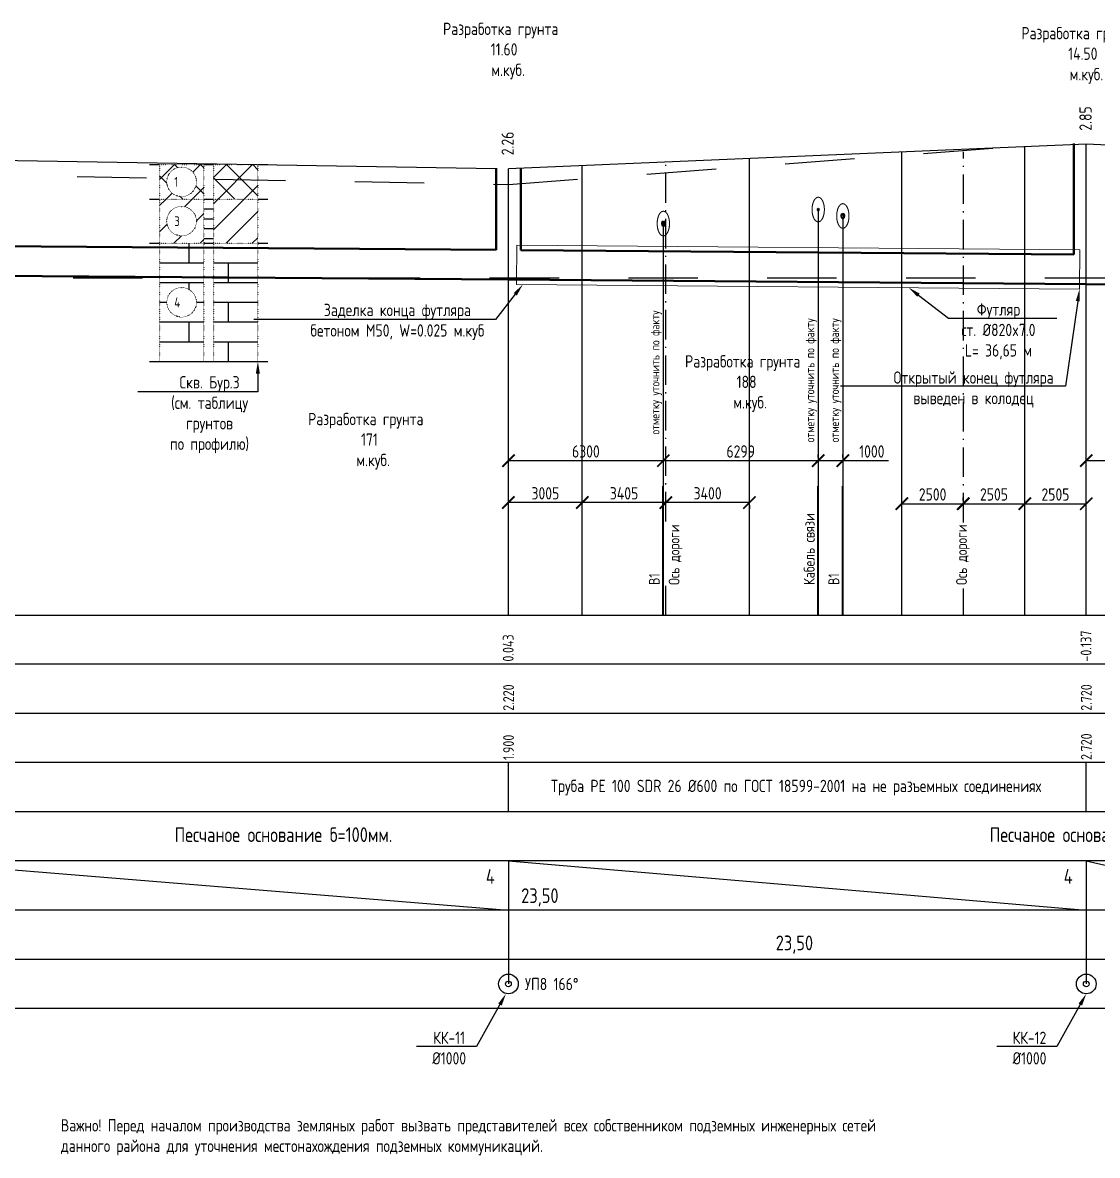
# Model space of a CAD drawing. Header units: millimetres. Extents: x 20530103 to 31271019, y 32092698 to 33532929.
# Drawn here: x 26216508 to 26238360, y 33120141 to 33143167 of the extents above; entities that cross this region are included whole.
import ezdxf
from ezdxf import colors
from ezdxf.entities.mleader import LeaderData, LeaderLine
from ezdxf.math import Vec2, Vec3

# ---------------------------------------------------------------- set-up
doc = ezdxf.new("R2010")
doc.units = ezdxf.units.MM
for name, pattern in [('ACAD_ISO10W100', [18.5, 12, -3, 0.5, -3]), ('L1', [1, 0, 1]), ('L2', [1, 0, 1]), ('L3', [1, 0, 1]), ('Штриховая', [2822.222233, 1411.111116, -1411.111116])]:
    doc.linetypes.add(name, pattern=pattern)
for name, color, linetype in [('Выноски', 7, 'Continuous'), ('Разработка грунта', 8, 'Continuous'), ('Рамка и штамп', 7, 'Continuous')]:
    doc.layers.add(name, color=color, linetype=linetype)
doc.layers.add('К1', color=30, linetype='Continuous', lineweight=40)
doc.layers.add('Труба профиль', color=7, linetype='Continuous', lineweight=50)
doc.styles.add('GOST 2.304', font='GOST.TTF')
doc.styles.get("Standard").update_dxf_attribs({"font": 'arial.ttf'})
doc.dimstyles.new('ISO-25', dxfattribs={"dimtxt": 2.5, "dimasz": 2.5, "dimexe": 1.25, "dimexo": 0.625, "dimtad": 1, "dimtxsty": 'Standard', "dimcen": 2.5, "dimadec": 0, "dimazin": 0, "dimtfac": 1, "dimtmove": 0, "dimatfit": 3, "dimfxl": 1, "dimarcsym": 0})

# ---------------------------------------------------------------- blocks, each defined once
blk = doc.blocks.new('_ArchTick')
at = {"color": 0, "linetype": 'ByBlock', "const_width": 0.15}
blk.add_lwpolyline([(-0.5, -0.5), (0.5, 0.5)], dxfattribs=at)
blk = doc.blocks.new('*D78')
at = {"color": 0, "lineweight": -2, "transparency": 16777216}
for p, q in [((26226385, 33134325), (26226385, 33134388)), ((26229535, 33134325), (26229535, 33134388)), ((26226385, 33134263), (26229535, 33134263))]:
    blk.add_line(p, q, dxfattribs=at)
at = {"color": 0, "lineweight": -2, "transparency": 16777216, "xscale": 250, "yscale": 250, "zscale": 250, "rotation": 180}
blk.add_blockref('_ArchTick', (26226385, 33134263), dxfattribs=at)
at = {"color": 0, "lineweight": -2, "transparency": 16777216, "xscale": 250, "yscale": 250, "zscale": 250}
blk.add_blockref('_ArchTick', (26229535, 33134263), dxfattribs=at)
at = {"color": 0, "transparency": 16777216, "insert": (26227960, 33134450), "char_height": 250, "attachment_point": 5, "style": 'GOST 2.304'}
blk.add_mtext('6300', dxfattribs=at)
blk = doc.blocks.new('*D79')
at = {"color": 0, "lineweight": -2, "transparency": 16777216}
for p, q in [((26229535, 33134325), (26229535, 33134388)), ((26232684, 33134325), (26232684, 33134388)), ((26229535, 33134263), (26232684, 33134263))]:
    blk.add_line(p, q, dxfattribs=at)
at = {"color": 0, "lineweight": -2, "transparency": 16777216, "xscale": 250, "yscale": 250, "zscale": 250, "rotation": 180}
blk.add_blockref('_ArchTick', (26229535, 33134263), dxfattribs=at)
at = {"color": 0, "lineweight": -2, "transparency": 16777216, "xscale": 250, "yscale": 250, "zscale": 250}
blk.add_blockref('_ArchTick', (26232684, 33134263), dxfattribs=at)
at = {"color": 0, "transparency": 16777216, "insert": (26231109, 33134450), "char_height": 250, "attachment_point": 5, "style": 'GOST 2.304'}
blk.add_mtext('6299', dxfattribs=at)
blk = doc.blocks.new('*D80')
at = {"color": 0, "lineweight": -2, "transparency": 16777216}
for p, q in [((26232684, 33134325), (26232684, 33134388)), ((26233184, 33134325), (26233184, 33134388)), ((26232684, 33134263), (26233184, 33134263)), ((26233184, 33134263), (26234113, 33134263))]:
    blk.add_line(p, q, dxfattribs=at)
at = {"color": 0, "lineweight": -2, "transparency": 16777216, "xscale": 250, "yscale": 250, "zscale": 250, "rotation": 180}
blk.add_blockref('_ArchTick', (26232684, 33134263), dxfattribs=at)
at = {"color": 0, "lineweight": -2, "transparency": 16777216, "xscale": 250, "yscale": 250, "zscale": 250}
blk.add_blockref('_ArchTick', (26233184, 33134263), dxfattribs=at)
at = {"color": 0, "transparency": 16777216, "insert": (26233774, 33134450), "char_height": 250, "attachment_point": 5, "style": 'GOST 2.304'}
blk.add_mtext('1000', dxfattribs=at)
blk = doc.blocks.new('*D81')
at = {"color": 0, "lineweight": -2, "transparency": 16777216}
for p, q in [((26238135, 33134325), (26238135, 33134388)), ((26240582, 33134325), (26240582, 33134388)), ((26238135, 33134263), (26240582, 33134263))]:
    blk.add_line(p, q, dxfattribs=at)
at = {"color": 0, "lineweight": -2, "transparency": 16777216, "xscale": 250, "yscale": 250, "zscale": 250, "rotation": 180}
blk.add_blockref('_ArchTick', (26238135, 33134263), dxfattribs=at)
at = {"color": 0, "lineweight": -2, "transparency": 16777216, "xscale": 250, "yscale": 250, "zscale": 250}
blk.add_blockref('_ArchTick', (26240582, 33134263), dxfattribs=at)
at = {"color": 0, "transparency": 16777216, "insert": (26239358, 33134450), "char_height": 250, "attachment_point": 5, "style": 'GOST 2.304'}
blk.add_mtext('4894', dxfattribs=at)
blk = doc.blocks.new('*D93')
at = {"color": 0, "lineweight": -2, "transparency": 16777216}
for p, q in [((26229585, 33133474), (26229585, 33133536)), ((26231285, 33133411), (26229585, 33133411)), ((26231285, 33133349), (26231285, 33133286))]:
    blk.add_line(p, q, dxfattribs=at)
at = {"color": 0, "lineweight": -2, "transparency": 16777216, "xscale": 250, "yscale": 250, "zscale": 250, "rotation": 180}
blk.add_blockref('_ArchTick', (26229585, 33133411), dxfattribs=at)
at = {"color": 0, "lineweight": -2, "transparency": 16777216, "xscale": 250, "yscale": 250, "zscale": 250}
blk.add_blockref('_ArchTick', (26231285, 33133411), dxfattribs=at)
at = {"color": 0, "transparency": 16777216, "insert": (26230435, 33133599), "char_height": 250, "attachment_point": 5, "style": 'GOST 2.304'}
blk.add_mtext('3400', dxfattribs=at)
blk = doc.blocks.new('*D94')
at = {"color": 0, "lineweight": -2, "transparency": 16777216}
for p, q in [((26227885, 33133474), (26227885, 33133536)), ((26229587, 33133411), (26227885, 33133411)), ((26229587, 33133474), (26229587, 33133536))]:
    blk.add_line(p, q, dxfattribs=at)
at = {"color": 0, "lineweight": -2, "transparency": 16777216, "xscale": 250, "yscale": 250, "zscale": 250, "rotation": 180}
blk.add_blockref('_ArchTick', (26227885, 33133411), dxfattribs=at)
at = {"color": 0, "lineweight": -2, "transparency": 16777216, "xscale": 250, "yscale": 250, "zscale": 250}
blk.add_blockref('_ArchTick', (26229587, 33133411), dxfattribs=at)
at = {"color": 0, "transparency": 16777216, "insert": (26228736, 33133599), "char_height": 250, "attachment_point": 5, "style": 'GOST 2.304'}
blk.add_mtext('3405', dxfattribs=at)
blk = doc.blocks.new('*D95')
at = {"color": 0, "lineweight": -2, "transparency": 16777216}
for p, q in [((26226385, 33133474), (26226385, 33133537)), ((26227887, 33133412), (26226385, 33133412)), ((26227887, 33133474), (26227887, 33133537))]:
    blk.add_line(p, q, dxfattribs=at)
at = {"color": 0, "lineweight": -2, "transparency": 16777216, "xscale": 250, "yscale": 250, "zscale": 250, "rotation": 180}
blk.add_blockref('_ArchTick', (26226385, 33133412), dxfattribs=at)
at = {"color": 0, "lineweight": -2, "transparency": 16777216, "xscale": 250, "yscale": 250, "zscale": 250}
blk.add_blockref('_ArchTick', (26227887, 33133412), dxfattribs=at)
at = {"color": 0, "transparency": 16777216, "insert": (26227136, 33133599), "char_height": 250, "attachment_point": 5, "style": 'GOST 2.304'}
blk.add_mtext('3005', dxfattribs=at)
blk = doc.blocks.new('*D96')
at = {"color": 0, "lineweight": -2, "transparency": 16777216}
for p, q in [((26234385, 33133451), (26234385, 33133513)), ((26234385, 33133388), (26235635, 33133388)), ((26235635, 33133451), (26235635, 33133513))]:
    blk.add_line(p, q, dxfattribs=at)
at = {"color": 0, "lineweight": -2, "transparency": 16777216, "xscale": 250, "yscale": 250, "zscale": 250, "rotation": 180}
blk.add_blockref('_ArchTick', (26234385, 33133388), dxfattribs=at)
at = {"color": 0, "lineweight": -2, "transparency": 16777216, "xscale": 250, "yscale": 250, "zscale": 250}
blk.add_blockref('_ArchTick', (26235635, 33133388), dxfattribs=at)
at = {"color": 0, "transparency": 16777216, "insert": (26235010, 33133576), "char_height": 250, "attachment_point": 5, "style": 'GOST 2.304'}
blk.add_mtext('2500', dxfattribs=at)
blk = doc.blocks.new('*D97')
at = {"color": 0, "lineweight": -2, "transparency": 16777216}
for p, q in [((26235632, 33133451), (26235632, 33133513)), ((26235632, 33133388), (26236885, 33133388)), ((26236885, 33133451), (26236885, 33133513))]:
    blk.add_line(p, q, dxfattribs=at)
at = {"color": 0, "lineweight": -2, "transparency": 16777216, "xscale": 250, "yscale": 250, "zscale": 250, "rotation": 180}
blk.add_blockref('_ArchTick', (26235632, 33133388), dxfattribs=at)
at = {"color": 0, "lineweight": -2, "transparency": 16777216, "xscale": 250, "yscale": 250, "zscale": 250}
blk.add_blockref('_ArchTick', (26236885, 33133388), dxfattribs=at)
at = {"color": 0, "transparency": 16777216, "insert": (26236258, 33133576), "char_height": 250, "attachment_point": 5, "style": 'GOST 2.304'}
blk.add_mtext('2505', dxfattribs=at)
blk = doc.blocks.new('*D98')
at = {"color": 0, "lineweight": -2, "transparency": 16777216}
for p, q in [((26236882, 33133450), (26236882, 33133513)), ((26236882, 33133388), (26238135, 33133388)), ((26238135, 33133450), (26238135, 33133513))]:
    blk.add_line(p, q, dxfattribs=at)
at = {"color": 0, "lineweight": -2, "transparency": 16777216, "xscale": 250, "yscale": 250, "zscale": 250, "rotation": 180}
blk.add_blockref('_ArchTick', (26236882, 33133388), dxfattribs=at)
at = {"color": 0, "lineweight": -2, "transparency": 16777216, "xscale": 250, "yscale": 250, "zscale": 250}
blk.add_blockref('_ArchTick', (26238135, 33133388), dxfattribs=at)
at = {"color": 0, "transparency": 16777216, "insert": (26237508, 33133575), "char_height": 250, "attachment_point": 5, "style": 'GOST 2.304'}
blk.add_mtext('2505', dxfattribs=at)

msp = doc.modelspace()

# ---------------------------------------------------------------- hatches: boundary and pattern name
at = {"linetype": 'Continuous'}
h = msp.add_hatch(dxfattribs=at)
h.set_pattern_fill('TEHNO', color=256, scale=3000, style=0)
h.set_pattern_definition([(45, (26214290.14, 33140281.27), (-265.165, 265.165), []), (135, (26214290.14, 33140281.27), (-265.165, -265.165), [])])
edge = h.paths.add_edge_path(flags=16)
edge.add_arc((26219740.1353, 33139931.2715), 300, 0, 360)
h.paths.add_polyline_path([(26220390.1353, 33139581.2715), (26221290.1353, 33139581.2715), (26221290.1353, 33140281.2715), (26220390.1353, 33140281.2715)])
h.paths.add_polyline_path([(26219290.1353, 33139581.2715), (26220190.1353, 33139581.2715), (26220190.1353, 33140281.2715), (26219290.1353, 33140281.2715)])
h = msp.add_hatch(dxfattribs=at)
h.set_pattern_fill('SUGL_D', color=256, scale=3000, style=0)
h.set_pattern_definition([(45, (26214290.14, 33140281.27), (-265.165, 265.165), [])])
edge = h.paths.add_edge_path(flags=16)
edge.add_arc((26219740.1353, 33139131.2715), 300, 0, 360)
h.paths.add_polyline_path([(26220390.1353, 33138681.2715), (26221290.1353, 33138681.2715), (26221290.1353, 33139581.2715), (26220390.1353, 33139581.2715)])
h.paths.add_polyline_path([(26219290.1353, 33138681.2715), (26220190.1353, 33138681.2715), (26220190.1353, 33139581.2715), (26219290.1353, 33139581.2715)])
h = msp.add_hatch(dxfattribs=at)
h.set_pattern_fill('IZVEST', color=256, scale=2000, style=0)
h.set_pattern_definition([(0, (26214290.14, 33140281.27), (0, 400), []), (90, (26214290.1, 33140281.3), (-800, 400), [400, -400])])
edge = h.paths.add_edge_path(flags=16)
edge.add_arc((26219740.1353, 33137481.2715), 300, 0, 360)
h.paths.add_polyline_path([(26220390.1353, 33136281.2715), (26221290.1353, 33136281.2715), (26221290.1353, 33138681.2715), (26220390.1353, 33138681.2715)])
h.paths.add_polyline_path([(26219290.1353, 33136281.2715), (26220190.1353, 33136281.2715), (26220190.1353, 33138681.2715), (26219290.1353, 33138681.2715)])

# ---------------------------------------------------------------- linework, layer by layer
for p, q in [((26238134.6939, 33140698.0291), (26226384.6939, 33140198.0291)), ((26234384.6939, 33131125.0248), (26234384.6939, 33140538.4547)), ((26236884.6939, 33131125.0248), (26236884.6939, 33140644.8377)), ((26238134.6939, 33131125.0248), (26238134.6939, 33140698.0291)), ((26243421.5803, 33140432.1179), (26238134.6939, 33140698.0291)), ((26226134.6939, 33140198.0291), (26214794.681, 33140388.0291)), ((26227884.6939, 33131125.0248), (26227884.6939, 33140261.8589)), ((26231284.6939, 33131125.0248), (26231284.6939, 33140406.5398)), ((26226384.6939, 33131125.0248), (26226384.6939, 33140198.0291)), ((26232684.1424, 33139347.55), (26232684.1424, 33132332.3111)), ((26233184.3599, 33139187.3674), (26233184.3599, 33131125.0248)), ((26229534.6939, 33139032.0717), (26229534.6939, 33132490.4101)), ((26229584.6939, 33131125.0248), (26229584.6939, 33131717.3392)), ((26235634.6939, 33131125.0248), (26235634.6939, 33131663.4362)), ((26214084.6852, 33126125.0248), (26226384.6827, 33125125.0173)), ((26226384.6924, 33126125.0248), (26238134.6827, 33125125.0248)), ((26238134.6924, 33126125.0248), (26242634.6851, 33125125.0248))]:
    msp.add_line(p, q)
at = {"linetype": 'ACAD_ISO10W100', "ltscale": 50}
for p, q in [((26235634.6939, 33133008.0152), (26235634.6939, 33140538.4547)), ((26229584.6939, 33133028.3495), (26229584.6939, 33140334.1994))]:
    msp.add_line(p, q, dxfattribs=at)
at = {"color": 0}
for p, q in [((26219090.1353, 33140281.2715), (26219290.1353, 33140281.2715)), ((26220190.1353, 33140281.2715), (26220390.1353, 33140281.2715)), ((26221290.1353, 33140281.2715), (26221490.1353, 33140281.2715)), ((26219090.1353, 33139581.2715), (26219290.1353, 33139581.2715)), ((26220190.1353, 33139581.2715), (26220390.1353, 33139581.2715)), ((26220190.1353, 33139581.2715), (26220390.1353, 33139581.2715)), ((26221290.1353, 33139581.2715), (26221490.1353, 33139581.2715)), ((26220190.1353, 33139381.2715), (26220390.1353, 33139381.2715)), ((26220190.1353, 33139181.2715), (26220390.1353, 33139181.2715)), ((26220190.1353, 33138981.2715), (26220390.1353, 33138981.2715)), ((26219090.1353, 33138681.2715), (26219290.1353, 33138681.2715)), ((26220190.1353, 33138781.2715), (26220390.1353, 33138781.2715)), ((26220190.1353, 33138681.2715), (26220390.1353, 33138681.2715)), ((26221290.1353, 33138681.2715), (26221490.1353, 33138681.2715)), ((26219090.1353, 33136281.2715), (26219290.1353, 33136281.2715)), ((26220190.1353, 33136281.2715), (26220390.1353, 33136281.2715)), ((26221290.1353, 33136281.2715), (26221490.1353, 33136281.2715))]:
    msp.add_line(p, q, dxfattribs=at)
at = {"color": 0, "linetype": 'L3'}
for p, q in [((26219290.1353, 33140281.2715), (26220190.1353, 33140281.2715)), ((26220390.1353, 33140281.2715), (26221290.1353, 33140281.2715)), ((26219290.1353, 33138681.2715), (26220190.1353, 33138681.2715)), ((26219290.1353, 33138681.2715), (26219290.1353, 33136281.2715)), ((26220190.1353, 33138681.2715), (26220190.1353, 33136281.2715)), ((26220390.1353, 33138681.2715), (26221290.1353, 33138681.2715)), ((26220390.1353, 33138681.2715), (26220390.1353, 33136281.2715)), ((26221290.1353, 33138681.2715), (26221290.1353, 33136281.2715)), ((26219290.1353, 33136281.2715), (26220190.1353, 33136281.2715)), ((26220390.1353, 33136281.2715), (26221290.1353, 33136281.2715))]:
    msp.add_line(p, q, dxfattribs=at)
at = {"color": 0, "linetype": 'L1'}
for p, q in [((26219290.1353, 33140281.2715), (26220190.1353, 33140281.2715)), ((26219290.1353, 33140281.2715), (26219290.1353, 33139581.2715)), ((26220190.1353, 33140281.2715), (26220190.1353, 33139581.2715)), ((26220390.1353, 33140281.2715), (26221290.1353, 33140281.2715)), ((26220390.1353, 33140281.2715), (26220390.1353, 33139581.2715)), ((26221290.1353, 33140281.2715), (26221290.1353, 33139581.2715)), ((26219290.1353, 33139581.2715), (26220190.1353, 33139581.2715)), ((26220390.1353, 33139581.2715), (26221290.1353, 33139581.2715))]:
    msp.add_line(p, q, dxfattribs=at)
at = {"color": 0, "linetype": 'L2'}
for p, q in [((26219290.1353, 33139581.2715), (26220190.1353, 33139581.2715)), ((26219290.1353, 33139581.2715), (26219290.1353, 33138681.2715)), ((26220190.1353, 33139581.2715), (26220190.1353, 33138681.2715)), ((26220390.1353, 33139581.2715), (26221290.1353, 33139581.2715)), ((26220390.1353, 33139581.2715), (26220390.1353, 33138681.2715)), ((26221290.1353, 33139581.2715), (26221290.1353, 33138681.2715)), ((26219290.1353, 33138681.2715), (26220190.1353, 33138681.2715)), ((26220390.1353, 33138681.2715), (26221290.1353, 33138681.2715))]:
    msp.add_line(p, q, dxfattribs=at)
at = {"color": 4, "linetype": 'Штриховая'}
msp.add_line((26076424.681, 33137978.0291), (26285187.4693, 33137978.0291), dxfattribs=at)
at = {"lineweight": 40}
for p, q in [((26229534.6939, 33131125.0248), (26229534.6939, 33133747.0489)), ((26232684.1424, 33131125.0248), (26232684.1424, 33133747.0489)), ((26233184.3599, 33131125.0248), (26233184.3599, 33133747.0489))]:
    msp.add_line(p, q, dxfattribs=at)
at = {"color": 8, "linetype": 'Штриховая'}
msp.add_lwpolyline([(26076424.681, 33141598.0291), (26086859.681, 33141538.0291), (26090689.681, 33141308.0291), (26103624.681, 33141018.0291), (26111649.681, 33140998.0291), (26112499.681, 33140998.0291), (26130974.681, 33141288.0291), (26155664.681, 33140558.0291), (26180664.681, 33140958.0291), (26192139.681, 33140958.0291), (26214794.681, 33140088.0291), (26226384.6939, 33139878.0291), (26237359.681, 33140698.0291)], dxfattribs=at)
at = {"color": 0, "linetype": 'L1'}
msp.add_circle((26219740.1353, 33139931.2715), 300, dxfattribs=at)
at = {"color": 0, "linetype": 'L2'}
msp.add_circle((26219740.1353, 33139131.2715), 300, dxfattribs=at)
at = {"color": 0, "linetype": 'L3'}
msp.add_circle((26219740.1353, 33137481.2715), 300, dxfattribs=at)
for centre in [(26226384.6909, 33123625.0188), (26238134.6909, 33123625.0188)]:
    msp.add_circle(centre, 57.8092)
at = {"layer": 'Рамка и штамп'}
for p, q in [((26069452.949, 33131125.0248), (26243748.831, 33131125.0248)), ((26243748.831, 33130125.0248), (26069452.949, 33130125.0248)), ((26243748.831, 33129125.0248), (26069452.949, 33129125.0248)), ((26243748.831, 33128125.0248), (26069452.949, 33128125.0248)), ((26226384.6924, 33127125.0248), (26226384.6924, 33128125.0248)), ((26238134.702, 33127125.0248), (26238134.702, 33128125.0248)), ((26243748.831, 33127125.0248), (26069452.949, 33127125.0248)), ((26243748.831, 33126125.0248), (26069452.949, 33126125.0248)), ((26226384.6924, 33126125.0248), (26226384.6683, 33123625.0188)), ((26238134.6924, 33126125.0248), (26238134.6683, 33123625.0188)), ((26243748.831, 33125125.0248), (26069452.949, 33125125.0248)), ((26243748.831, 33124125.0248), (26069452.949, 33124125.0248)), ((26243748.831, 33123125.0248), (26069452.949, 33123125.0248))]:
    msp.add_line(p, q, dxfattribs=at)
at = {"layer": 'Рамка и штамп', "lineweight": 30}
for centre in [(26226384.6972, 33123625.0207), (26226384.6972, 33123625.0207), (26226384.6972, 33123625.0207), (26238134.6972, 33123625.0207), (26238134.6972, 33123625.0207), (26238134.6972, 33123625.0207)]:
    msp.add_circle(centre, 200, dxfattribs=at)
at = {"layer": 'Труба профиль'}
for p, q in [((26237884.6939, 33138452.632), (26237884.6939, 33140709.3036)), ((26226134.6939, 33138546.114), (26226134.6939, 33140209.3036)), ((26226634.6939, 33140198.0291), (26226634.6939, 33138542.1361)), ((26215044.681, 33138628.1794), (26226134.6939, 33138546.114)), ((26226634.6939, 33138542.1361), (26237884.6939, 33138452.632)), ((26214794.681, 33138030.1683), (26226378.2865, 33137944.1251)), ((26226384.6939, 33137944.1251), (26238134.6939, 33137850.643)), ((26238134.6939, 33137850.643), (26243421.5803, 33137808.5809))]:
    msp.add_line(p, q, dxfattribs=at)
at = {"layer": 'Труба профиль', "color": 6, "lineweight": 20}
for p, q in [((26226553.5485, 33138642.7817), (26226547.1841, 33137842.8323)), ((26226553.5485, 33138642.7817), (26238004.3675, 33138551.6798)), ((26238004.3675, 33138551.6798), (26237998.0032, 33137751.7305)), ((26226547.1841, 33137842.8323), (26237998.0032, 33137751.7305))]:
    msp.add_line(p, q, dxfattribs=at)
at = {"layer": 'Труба профиль', "color": 3, "linetype": 'Штриховая', "lineweight": 9, "ltscale": 50}
for centre in [(26232684.1424, 33139367.55), (26233184.3599, 33139237.3674), (26229534.9113, 33139082.0717)]:
    msp.add_ellipse(centre, major_axis=(0, 250), ratio=0.5, dxfattribs=at)
at = {"layer": 'Труба профиль'}
for centre, major_axis in [((26232684.1424, 33139367.55), (0, 20)), ((26229534.9113, 33139082.0717), (0, 50)), ((26233184.3599, 33139237.3674), (0, 50))]:
    msp.add_ellipse(centre, major_axis=major_axis, ratio=0.5, dxfattribs=at)

# ---------------------------------------------------------------- texts
at = {"linetype": 'ByBlock', "lineweight": 40, "ltscale": 400, "style": 'GOST 2.304'}
for s, p in [('2.85', (26238244.4035, 33140971.6411)), ('2.26', (26226494.4035, 33140471.6411))]:
    msp.add_text(s, height=250, rotation=90, dxfattribs=at).set_placement(p)
at = {"style": 'GOST 2.304'}
for s, p in [('1', (26219590.1353, 33139831.2715)), ('3', (26219590.1353, 33139031.2715)), ('4', (26219590.1353, 33137381.2715))]:
    msp.add_text(s, height=200, dxfattribs=at).set_placement(p)
at = {"layer": 'К1', "color": 1, "insert": (26217284.984, 33120875.8302), "char_height": 250, "width": 16957.976015, "attachment_point": 1, "style": 'GOST 2.304'}
msp.add_mtext('Важно! Перед началом производства земляных работ вызвать представителей всех собственником подземных инженерных сетей данного района для уточнения местонахождения подземных коммуникаций.', dxfattribs=at)
at = {"layer": 'Разработка грунта', "linetype": 'ByBlock', "lineweight": 40, "ltscale": 400, "char_height": 250, "attachment_point": 1, "style": 'GOST 2.304'}
for s, insert in [('\\pi104.74;Разработка грунта \\P\\pi1073.8;11.60\\P\\pi957.78; м.куб.', (26224950.7086, 33143165.2793)), ('\\pi104.74;Разработка грунта \\P\\pi1056;14.50\\P\\pi957.78; м.куб.', (26236710.276, 33143077.7594)), ('\\pi104.74;Разработка грунта \\P\\pi1154.3;188\\P\\pi957.78; м.куб.', (26229871.0506, 33136406.1286)), ('\\pi104.74;Разработка грунта \\P\\pi1181.1;171\\P\\pi957.78; м.куб.', (26222206.8245, 33135233.8925))]:
    msp.add_mtext_dynamic_manual_height_columns(s, width=2701.264832, gutter_width=2500, heights=[0], dxfattribs=dict(at, insert=insert))
at = {"layer": 'Рамка и штамп', "linetype": 'ACAD_ISO10W100', "style": 'GOST 2.304'}
for s, height, p in [('отметку уточнить по факту', 180, (26229456.4984, 33134794.4876)), ('отметку уточнить по факту', 180, (26232605.947, 33134636.3886)), ('отметку уточнить по факту', 180, (26233106.1644, 33134636.3886)), ('Кабель связи', 220, (26232611.2614, 33131735.8785)), ('Ось дороги', 220, (26229863.9425, 33131735.8785)), ('Ось дороги', 220, (26235708.0449, 33131735.8785)), ('В1', 220, (26229461.8129, 33131735.8785)), ('В1', 220, (26233111.4789, 33131735.8785)), ('0.043', 220, (26226490.1853, 33130178.2195)), ('-0.137', 220, (26238240.1853, 33130178.2195)), ('2.220', 220, (26226497.2186, 33129178.2195)), ('2.720', 220, (26238247.2186, 33129178.2195)), ('1.900', 220, (26226497.2186, 33128178.2195)), ('2.720', 220, (26238247.2186, 33128178.2195))]:
    msp.add_text(s, height=height, rotation=90, dxfattribs=at).set_placement(p)
for s, height, p in [('4', 300, (26225926.5286, 33125661.6561)), ('4', 300, (26237676.5286, 33125661.6561)), ('23,50', 300, (26226644.6883, 33125269.9454)), ('23,50', 300, (26231820.4501, 33124309.3991)), ('УП8 166°', 250, (26226721.2732, 33123498.634))]:
    msp.add_text(s, height=height, dxfattribs=at).set_placement(p)
for s, insert, char_height, width, attachment_point in [('{\\C0;Труба PE 100 SDR 26 %%C600 по ГОСТ 18599-2001 на не разъемных соединениях}', (26232234.6722, 33127616.866), 250, 28923.252891, 5), ('Песчаное основание б=100мм.', (26221811.6211, 33126810.2615), 300, 6494.082854, 2), ('Песчаное основание б=100мм.', (26238384.5513, 33126810.2615), 300, 6494.082854, 2)]:
    msp.add_mtext(s, dxfattribs=dict(at, insert=insert, char_height=char_height, width=width, attachment_point=attachment_point))

# ---------------------------------------------------------------- dimensions: what is measured, and where the dimension line sits
for base, p1, p2, picture, middle in [((26229534.6939, 33134262.5841), (26226384.6939, 33134262.5841), (26229534.6939, 33134262.5841), '*D78', (26227959.6939, 33134450.0841)), ((26232684.1424, 33134262.5841), (26229534.6939, 33134262.5841), (26232684.1424, 33134262.5841), '*D79', (26231109.4182, 33134450.0841)), ((26233184.3599, 33134262.5841), (26232684.1424, 33134262.5841), (26233184.3599, 33134262.5841), '*D80', (26233773.6456, 33134450.0841)), ((26240581.6504, 33134262.5841), (26238134.6939, 33134262.5841), (26240581.6504, 33134262.5841), '*D81', (26239358.1721, 33134450.0841)), ((26226384.6939, 33133411.8365), (26227887.1939, 33133411.8365), (26226384.6939, 33133411.8365), '*D95', (26227135.9439, 33133599.3365)), ((26227884.6939, 33133411.4198), (26229587.1939, 33133411.4198), (26227884.6939, 33133411.4198), '*D94', (26228735.9439, 33133598.9198)), ((26229584.6939, 33133411.0031), (26231284.6939, 33133411.0031), (26229584.6939, 33133411.0031), '*D93', (26230434.6939, 33133598.5031)), ((26235634.6939, 33133388.1363), (26234384.6939, 33133388.1363), (26235634.6939, 33133388.1363), '*D96', (26235009.6939, 33133575.6363)), ((26236884.6939, 33133388.1363), (26235632.1939, 33133388.1363), (26236884.6939, 33133388.1363), '*D97', (26236258.4439, 33133575.6363)), ((26238134.6939, 33133387.7197), (26236882.1939, 33133387.7197), (26238134.6939, 33133387.7197), '*D98', (26237508.4439, 33133575.2197))]:
    dim = msp.add_linear_dim(base=base, p1=p1, p2=p2, dimstyle='ISO-25', override={"dimscale": 100, "dimdec": 0, "dimlfac": 2, "dimtxsty": 'GOST 2.304', "dimblk1": 'ArchTick', "dimblk2": 'ArchTick', "dimsah": 1})
    dim.commit()
    dim.dimension.update_dxf_attribs({"geometry": picture, "text_midpoint": middle})

# ---------------------------------------------------------------- leaders
at = {"layer": 'Выноски', "color": 0, "lineweight": -2}
ml = msp.add_multileader_mtext('Standard', dxfattribs=at)
ml.set_content('\\A1;{\\C0;PE 100 SDR 17\\PDN250, L=65 м, h\\H0.7x;\\S^ лот;\\H1.4286x;=1.3 м,\\PСброс условно-чистых стоков в р.Бельбек}', color=5, style='GOST 2.304')
ml.set_leader_properties(lineweight=-3)
ml.build(insert=Vec2(0, 0))
ml.multileader.update_dxf_attribs({"text_left_attachment_type": 6, "text_right_attachment_type": 6, "dogleg_length": 1, "arrow_head_size": 250, "scale": 100})
ctx = ml.context
ctx.base_point, ctx.scale, ctx.char_height, ctx.arrow_head_size, ctx.landing_gap_size, ctx.plane_origin = Vec3(26355468.9519, 33141526.3866), 100, 250, 250, 180, Vec3(26313105.5098, 33121257.1893)
ctx.left_attachment, ctx.right_attachment, ctx.text_align_type = 6, 6, 1
notes = []
notes.append((ctx, [(0, (1, 1, 0), (26355448.9823, 33141526.3866), (1, 0), 19.9696, [(1, [(26354643.5309, 33142143.4931)], 0, [])])]))
ctx.mtext.insert, ctx.mtext.width, ctx.mtext.alignment, ctx.mtext.flow_direction = Vec3(26357234.8537, 33141847.6381), 3875, 2, 5
ml = msp.add_multileader_mtext('Standard', dxfattribs=at)
ml.set_content('{\\C0;Заделка конца футляра\\Pбетоном М50, W=0.025 м.куб}', color=5, style='GOST 2.304')
ml.set_leader_properties(lineweight=-3)
ml.build(insert=Vec2(0, 0))
ml.multileader.update_dxf_attribs({"text_left_attachment_type": 6, "text_right_attachment_type": 6, "dogleg_length": 1, "arrow_head_size": 250, "scale": 100})
ctx = ml.context
ctx.base_point, ctx.scale, ctx.char_height, ctx.arrow_head_size, ctx.landing_gap_size, ctx.plane_origin = Vec3(26222154.7906, 33137129.8614), 100, 250, 250, 180, Vec3(26184607.7199, 33118749.2219)
ctx.left_attachment, ctx.right_attachment, ctx.text_align_type = 6, 6, 1
notes.append((ctx, [(1, (1, 1, 0), (26226125.2959, 33137129.8614), (-1, 0), 19.9696, [(1, [(26226676.5089, 33137842.8323)], 0, [])])]))
ctx.mtext.insert, ctx.mtext.alignment, ctx.mtext.flow_direction = Vec3(26224128.1498, 33137451.1624), 2, 5
ml = msp.add_multileader_mtext('Standard', dxfattribs=at)
ml.set_content('{\\C0;Открытый конец футляра\\Pвыведен в колодец}', color=5, style='GOST 2.304')
ml.set_leader_properties(lineweight=-3)
ml.build(insert=Vec2(0, 0))
ml.multileader.update_dxf_attribs({"text_left_attachment_type": 6, "text_right_attachment_type": 6, "dogleg_length": 1, "arrow_head_size": 250, "scale": 100})
ctx = ml.context
ctx.base_point, ctx.scale, ctx.char_height, ctx.arrow_head_size, ctx.landing_gap_size, ctx.plane_origin = Vec3(26233989.1382, 33135777.3379), 100, 250, 250, 180, Vec3(26200217.8015, 33119033.6578)
ctx.left_attachment, ctx.right_attachment, ctx.text_align_type = 6, 6, 1
notes.append((ctx, [(1, (1, 1, 0), (26237709.1078, 33135777.3379), (-1, 0), 19.9696, [(1, [(26237998.0032, 33137751.7305)], 0, [])])]))
ctx.mtext.insert, ctx.mtext.alignment, ctx.mtext.flow_direction = Vec3(26235843.4842, 33136077.3379), 2, 5
ml = msp.add_multileader_mtext('Standard', dxfattribs=at)
ml.set_content('{\\C0;Футляр\\Pст. %%C820x7.0\\PL= 36,65 м}', color=5, style='GOST 2.304')
ml.set_leader_properties(lineweight=-3)
ml.build(insert=Vec2(0, 0))
ml.multileader.update_dxf_attribs({"text_left_attachment_type": 6, "text_right_attachment_type": 6, "dogleg_length": 1, "arrow_head_size": 250, "scale": 100})
ctx = ml.context
ctx.base_point, ctx.scale, ctx.char_height, ctx.arrow_head_size, ctx.landing_gap_size, ctx.plane_origin = Vec3(26235349.6491, 33137162.2611), 100, 250, 250, 180, Vec3(26192986.207, 33116893.0638)
ctx.left_attachment, ctx.right_attachment, ctx.text_align_type = 6, 6, 1
notes.append((ctx, [(0, (1, 1, 0), (26235329.6795, 33137162.2611), (1, 0), 19.9696, [(1, [(26234524.2281, 33137779.3676)], 0, [])])]))
ctx.mtext.insert, ctx.mtext.alignment, ctx.mtext.flow_direction = Vec3(26236348.9843, 33137462.2611), 2, 5
ml = msp.add_multileader_mtext('Standard', dxfattribs=at)
ml.set_content('{\\C0;Скв. Бур.3\\P(см. таблицу\\Pгрунтов \\Pпо профилю)}', color=5, style='GOST 2.304')
ml.set_leader_properties(lineweight=-3)
ml.build(insert=Vec2(0, 0))
ml.multileader.update_dxf_attribs({"text_left_attachment_type": 6, "text_right_attachment_type": 6, "dogleg_length": 1, "arrow_head_size": 250, "scale": 100})
ctx = ml.context
ctx.base_point, ctx.scale, ctx.char_height, ctx.arrow_head_size, ctx.landing_gap_size, ctx.plane_origin = Vec3(26219350.3012, 33135659.8233), 100, 250, 250, 180, Vec3(26179773.5876, 33117279.1837)
ctx.left_attachment, ctx.right_attachment, ctx.text_align_type = 6, 6, 1
notes.append((ctx, [(1, (1, 1, 0), (26221291.1636, 33135659.8233), (-1, 0), 19.9696, [(1, [(26221290.1353, 33136281.2715)], 0, [])])]))
ctx.mtext.insert, ctx.mtext.alignment, ctx.mtext.flow_direction = Vec3(26220308.4921, 33135981.3029), 2, 5
ml = msp.add_multileader_mtext('Standard', dxfattribs=at)
ml.set_content('{\\C0;КК-11\\P%%C1000}', color=5, style='GOST 2.304')
ml.set_leader_properties(lineweight=-3)
ml.build(insert=Vec2(0, 0))
ml.multileader.update_dxf_attribs({"text_left_attachment_type": 6, "text_right_attachment_type": 6, "dogleg_length": 1, "arrow_head_size": 250, "scale": 100})
ctx = ml.context
ctx.base_point, ctx.scale, ctx.char_height, ctx.arrow_head_size, ctx.landing_gap_size, ctx.plane_origin = Vec3(26224639.9402, 33122355.6141), 100, 250, 250, 180, Vec3(26184265.7789, 33104331.4103)
ctx.left_attachment, ctx.right_attachment, ctx.text_align_type = 6, 6, 1
notes.append((ctx, [(1, (1, 1, 0), (26225739.0169, 33122355.6141), (-1, 0), 19.9696, [(1, [(26226334.5679, 33123425.0207)], 0, [])])]))
ctx.mtext.insert, ctx.mtext.alignment, ctx.mtext.flow_direction = Vec3(26225179.4938, 33122655.6141), 2, 5
ml = msp.add_multileader_mtext('Standard', dxfattribs=at)
ml.set_content('{\\C0;КК-12\\P%%C1000}', color=5, style='GOST 2.304')
ml.set_leader_properties(lineweight=-3)
ml.build(insert=Vec2(0, 0))
ml.multileader.update_dxf_attribs({"text_left_attachment_type": 6, "text_right_attachment_type": 6, "dogleg_length": 1, "arrow_head_size": 250, "scale": 100})
ctx = ml.context
ctx.base_point, ctx.scale, ctx.char_height, ctx.arrow_head_size, ctx.landing_gap_size, ctx.plane_origin = Vec3(26236440.0696, 33122355.6141), 100, 250, 250, 180, Vec3(26196065.9082, 33104331.4103)
ctx.left_attachment, ctx.right_attachment, ctx.text_align_type = 6, 6, 1
notes.append((ctx, [(1, (1, 1, 0), (26237539.1463, 33122355.6141), (-1, 0), 19.9696, [(1, [(26238134.6972, 33123425.0207)], 0, [])])]))
ctx.mtext.insert, ctx.mtext.alignment, ctx.mtext.flow_direction = Vec3(26236979.6232, 33122655.6141), 2, 5
for ctx, leaders in notes:
    for number, flags, end, landing, length, lines in leaders:
        leader = LeaderData()
        leader.index, (leader.has_last_leader_line, leader.has_dogleg_vector, leader.attachment_direction) = number, flags
        leader.last_leader_point, leader.dogleg_vector, leader.dogleg_length = Vec3(end), Vec3(landing), length
        for number, points, colour, breaks in lines:
            line = LeaderLine()
            line.index, line.vertices, line.color, line.breaks = number, Vec3.list(points), colors.encode_raw_color(colour), breaks
            leader.lines.append(line)
        ctx.leaders.append(leader)

doc.saveas('drawing.dxf')
